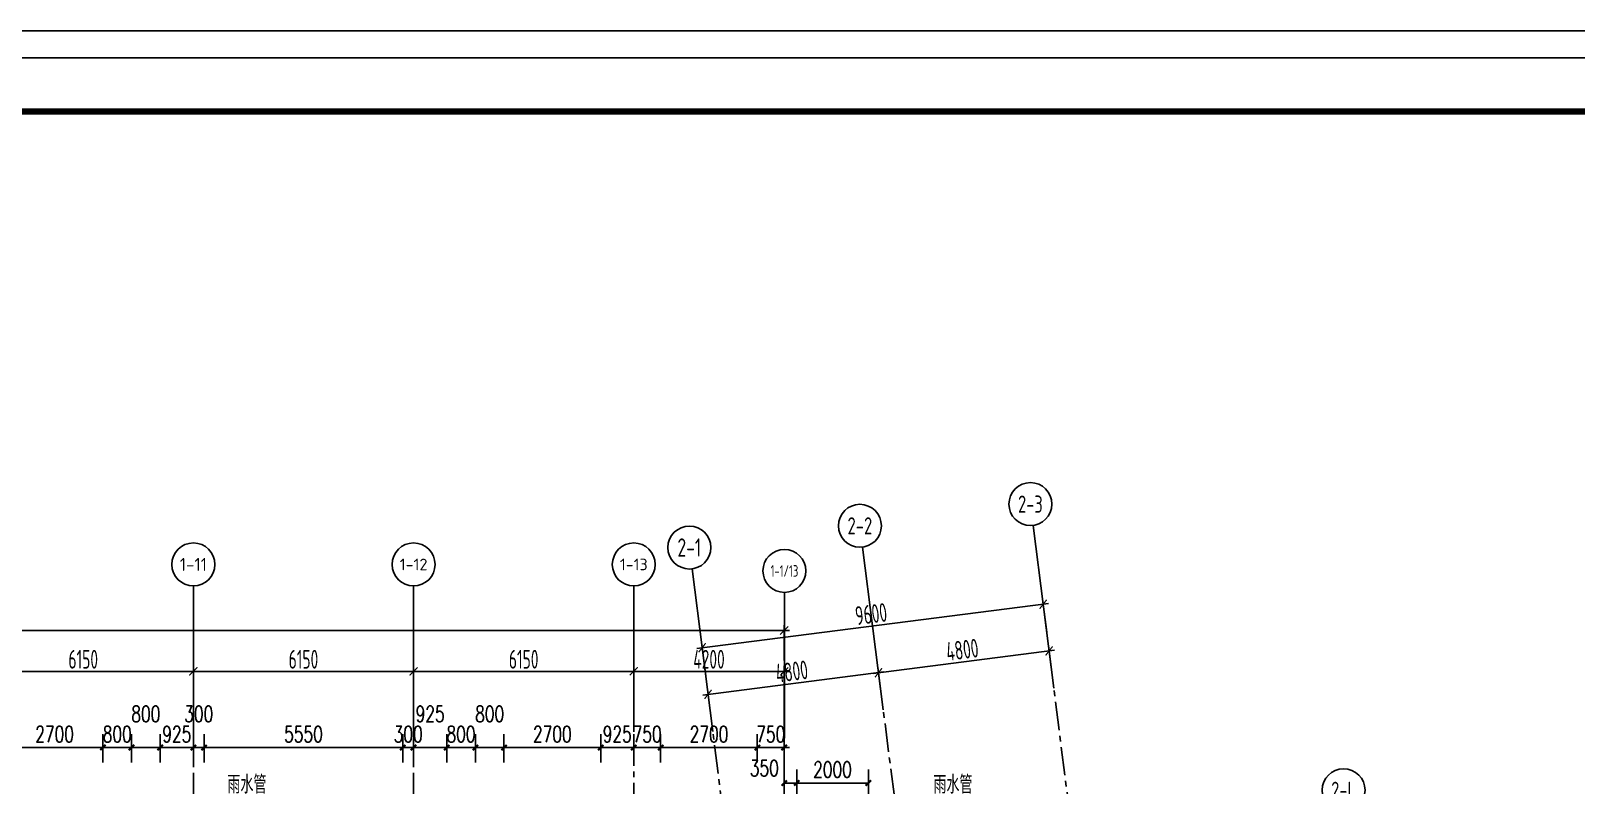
# Model space of a CAD drawing. Header units: millimetres. Extents: x -1048436 to -185795, y -983427 to 400387.
# Drawn here: x -715449 to -672298, y 21192 to 42240 of the extents above; entities that cross this region are included whole.
import ezdxf
from ezdxf.enums import TextEntityAlignment as Align

# ---------------------------------------------------------------- set-up
doc = ezdxf.new("R2010")
doc.units = ezdxf.units.MM
doc.header["$LTSCALE"] = 500
doc.linetypes.add('( Dashed )', pattern=[0.75, 0.5, -0.25])
doc.linetypes.add('一层轴网$0$CENTER', pattern=[50.8, 31.75, -6.35, 6.35, -6.35])
for name, color, linetype in [('AXIS_TEXT', 7, 'Continuous'), ('C-SHET-TTLB', 11, 'Continuous'), ('PUB_DIM', 3, 'Continuous'), ('PUB_TEXT', 7, 'Continuous'), ('一层轴网$0$建-文字', 4, 'Continuous'), ('一层轴网$0$建-符号', 150, 'Continuous'), ('一层轴网$0$建-轴线', 1, '一层轴网$0$CENTER')]:
    doc.layers.add(name, color=color, linetype=linetype)
doc.styles.add('_TCH_DIM', font='SIMPLEX', dxfattribs={"bigfont": 'GBCBIG'})
doc.styles.add('_TCH_DIM_T3', font='SIMPLEX', dxfattribs={"width": 0.705882, "bigfont": 'GBCBIG'})
doc.styles.add('COMPLEX', font='COMPLEX')
doc.styles.add('ECADI', font='hzs.shx', dxfattribs={"width": 0.7, "bigfont": 'hztxt.shx'})
doc.styles.add('一层轴网$0$XD2008', font='xd-hzs.shx', dxfattribs={"width": 0.7, "bigfont": 'xd-hztxt.shx'})
doc.styles.add('一层轴网$0$XD2008_T3', font='xd-hzs.shx', dxfattribs={"width": 0.7, "bigfont": 'xd-hztxt.shx'})
doc.dimstyles.new('_TCH_ARCH&&150', dxfattribs={"dimtxt": 446.25, "dimasz": 150, "dimexe": 375, "dimexo": 450, "dimgap": 150, "dimtad": 1, "dimdec": 0, "dimzin": 0, "dimdsep": 46, "dimtxsty": '_TCH_DIM_T3', "dimblk": 'ARCHTICK', "dimcen": 0.09, "dimclrt": 7, "dimazin": 2, "dimtfac": 1, "dimtdec": 0, "dimtix": 1, "dimtmove": 2, "dimatfit": 3, "dimldrblk": 'ARCHTICK', "dimfxl": 1, "dimtolj": 1, "dimtzin": 0, "dimarcsym": 0})
doc.dimstyles.new('一层轴网$0$XD100&&150', dxfattribs={"dimtxt": 525, "dimasz": 225, "dimexe": 150, "dimexo": 150, "dimgap": 75, "dimtad": 1, "dimdec": 0, "dimdsep": 46, "dimtxsty": '一层轴网$0$XD2008_T3', "dimblk": '一层轴网$0$_ARCHTICK', "dimcen": 2.5, "dimdle": 150, "dimclrt": 7, "dimaunit": 1, "dimadec": 0, "dimazin": 0, "dimtfac": 1, "dimtdec": 0, "dimtix": 1, "dimtmove": 0, "dimatfit": 3, "dimfxl": 1, "dimtolj": 1, "dimtzin": 0, "dimarcsym": 0})

# ---------------------------------------------------------------- blocks, each defined once
blk = doc.blocks.new('集团图框A0')
at = {"layer": 'C-SHET-TTLB'}
for points in [[(1015.73, -1212.37), (1015.73, -2063.37), (-183.27, -2063.37), (-183.27, -1212.37)], [(1010.73, -1217.37), (1010.73, -2058.37), (-178.27, -2058.37), (-178.27, -1217.37)]]:
    blk.add_lwpolyline(points, close=True, dxfattribs=at)
at = {"layer": 'C-SHET-TTLB', "const_width": 1.2}
blk.add_lwpolyline([(-159.87, -1227.37), (1000.73, -1227.37), (1000.73, -2048.37), (-159.87, -2048.37)], close=True, dxfattribs=at)
at = {"color": 2, "style": 'ECADI', "width": 0.7}
for tag, p in [('序号1', (929.61, -1745.73)), ('记要1', (957.8, -1745.75)), ('日期1', (993.15, -1745.56)), ('序号2', (929.61, -1751.61)), ('记要2', (957.8, -1751.63)), ('日期2', (993.15, -1751.44)), ('序号3', (929.61, -1757.47)), ('记要3', (957.8, -1757.49)), ('日期3', (993.15, -1757.31)), ('序号4', (929.61, -1763.36)), ('记要4', (957.8, -1763.38)), ('日期4', (993.15, -1763.19)), ('合作设计单位', (962.41, -1906.6)), ('审定人', (961.73, -1925.59)), ('审核人', (961.73, -1935.07)), ('设计总负责人', (961.73, -1944.83)), ('专业负责人', (961.73, -1955.56)), ('校对人', (961.73, -1965.81)), ('设计人', (961.73, -1975.68)), ('建设单位上', (964.26, -1983.78)), ('建设单位中', (964.26, -1987.74)), ('建设单位下', (964.26, -1991.58)), ('项目名称上', (964.24, -1996.15)), ('项目名称中', (964.24, -2000.23)), ('项目名称下', (964.24, -2004.18)), ('子项', (963.47, -2010.78)), ('图名上', (964.36, -2017.44)), ('图名中', (964.36, -2021.34)), ('图名下', (964.36, -2025.46)), ('工程编号', (946.99, -2031.42)), ('阶段', (983.81, -2031.45)), ('比例', (945.85, -2038.04)), ('专业', (983.61, -2037.82)), ('日期', (945.99, -2044.58)), ('图别、图号', (985.93, -2044.68))]:
    blk.add_attdef(tag, text='', height=3.5, dxfattribs=at).set_placement(p, align=Align.MIDDLE)
blk = doc.blocks.new('A0')
blk.add_blockref('集团图框A0', (-1070456.26, -656962.74))
blk = doc.blocks.new('A$C1A8E3B15')
at = {"layer": 'PUB_TEXT', "style": '_TCH_DIM'}
for p in [(43550, 773), (63266, 772)]:
    blk.add_text('雨水管', height=506.4, dxfattribs=at).set_placement(p)
blk = doc.blocks.new('_ArchTick')
at = {"color": 0, "linetype": 'ByBlock', "const_width": 0.4}
blk.add_lwpolyline([(-0.5, -0.5), (0.5, 0.5)], dxfattribs=at)
blk = doc.blocks.new('*D3013')
at = {"layer": 'Defpoints', "color": 0, "transparency": 16777216}
for p in [(-73659, 96769), (-75643, 96516), (-73540, 95833)]:
    blk.add_point(p, dxfattribs=at)
at = {"layer": 'PUB_DIM', "color": 0, "lineweight": -2, "transparency": 16777216}
for p, q in [((-73603, 96322), (-73493, 95461)), ((-75587, 96070), (-75477, 95209)), ((-75524, 95581), (-73540, 95833))]:
    blk.add_line(p, q, dxfattribs=at)
at = {"layer": 'PUB_DIM', "color": 0, "lineweight": -2, "transparency": 16777216, "xscale": 150, "yscale": 150, "zscale": 150}
for p, rotation in [((-73540, 95833), 7.247525978362402), ((-75524, 95581), 187.2475259783624)]:
    blk.add_blockref('_ArchTick', p, dxfattribs=dict(at, rotation=rotation))
at = {"layer": 'PUB_DIM', "color": 7, "transparency": 16777216, "insert": (-74579, 96077), "char_height": 446.2, "attachment_point": 5, "rotation": 7.2475, "style": '_TCH_DIM_T3'}
blk.add_mtext('\\A1;2000', dxfattribs=at)
blk = doc.blocks.new('*D3014')
at = {"layer": 'Defpoints', "color": 0, "transparency": 16777216}
for p in [(-77032, 96340), (-75643, 96516), (-75524, 95581)]:
    blk.add_point(p, dxfattribs=at)
at = {"layer": 'PUB_DIM', "color": 0, "lineweight": -2, "transparency": 16777216}
for p, q in [((-76975, 95893), (-76866, 95032)), ((-75587, 96070), (-75477, 95209)), ((-76913, 95404), (-75524, 95581))]:
    blk.add_line(p, q, dxfattribs=at)
at = {"layer": 'PUB_DIM', "color": 0, "lineweight": -2, "transparency": 16777216, "xscale": 150, "yscale": 150, "zscale": 150}
for p, rotation in [((-76913, 95404), 187.2475259783625), ((-75524, 95581), 7.247525978362555)]:
    blk.add_blockref('_ArchTick', p, dxfattribs=dict(at, rotation=rotation))
at = {"layer": 'PUB_DIM', "color": 7, "transparency": 16777216, "insert": (-76266, 95862), "char_height": 446.2, "attachment_point": 5, "rotation": 7.2475, "style": '_TCH_DIM_T3'}
blk.add_mtext('\\A1;1400', dxfattribs=at)
blk = doc.blocks.new('*D3015')
at = {"layer": 'Defpoints', "color": 0, "transparency": 16777216}
for p in [(-80243, 116268), (-82243, 115501), (-80243, 115501)]:
    blk.add_point(p, dxfattribs=at)
at = {"layer": 'PUB_DIM', "color": 0, "lineweight": -2, "transparency": 16777216}
for p, q in [((-82243, 115951), (-82243, 116643)), ((-80243, 115951), (-80243, 116643)), ((-82243, 116268), (-80243, 116268))]:
    blk.add_line(p, q, dxfattribs=at)
at = {"layer": 'PUB_DIM', "color": 0, "lineweight": -2, "transparency": 16777216, "xscale": 150, "yscale": 150, "zscale": 150, "rotation": 180}
blk.add_blockref('_ArchTick', (-82243, 116268), dxfattribs=at)
at = {"layer": 'PUB_DIM', "color": 0, "lineweight": -2, "transparency": 16777216, "xscale": 150, "yscale": 150, "zscale": 150}
blk.add_blockref('_ArchTick', (-80243, 116268), dxfattribs=at)
at = {"layer": 'PUB_DIM', "color": 7, "transparency": 16777216, "insert": (-81243, 116642), "char_height": 446.2, "attachment_point": 5, "style": '_TCH_DIM_T3'}
blk.add_mtext('\\A1;2000', dxfattribs=at)
blk = doc.blocks.new('*D3016')
at = {"layer": 'Defpoints', "color": 0, "transparency": 16777216}
for p in [(-82243, 116268), (-82593, 115501), (-82243, 115501)]:
    blk.add_point(p, dxfattribs=at)
at = {"layer": 'PUB_DIM', "color": 0, "lineweight": -2, "transparency": 16777216}
for p, q in [((-82593, 115951), (-82593, 116643)), ((-82243, 115951), (-82243, 116643)), ((-82593, 116268), (-82243, 116268))]:
    blk.add_line(p, q, dxfattribs=at)
at = {"layer": 'PUB_DIM', "color": 0, "lineweight": -2, "transparency": 16777216, "xscale": 150, "yscale": 150, "zscale": 150, "rotation": 180}
blk.add_blockref('_ArchTick', (-82593, 116268), dxfattribs=at)
at = {"layer": 'PUB_DIM', "color": 0, "lineweight": -2, "transparency": 16777216, "xscale": 150, "yscale": 150, "zscale": 150}
blk.add_blockref('_ArchTick', (-82243, 116268), dxfattribs=at)
at = {"layer": 'PUB_DIM', "color": 7, "transparency": 16777216, "insert": (-83148, 116681), "char_height": 446.2, "attachment_point": 5, "style": '_TCH_DIM_T3'}
blk.add_mtext('\\A1;350', dxfattribs=at)
blk = doc.blocks.new('_AXISO')
blk.add_circle((0, 0), 0.5)
at = {"layer": 'AXIS_TEXT', "style": 'COMPLEX', "width": 1.041667}
blk.add_attdef('A', text='', height=0.56, dxfattribs=at).set_placement((-0.25, -0.28), (0.25, -0.28), align=Align.FIT)
blk = doc.blocks.new('一层轴网$0$_ARCHTICK')
at = {"color": 0, "linetype": 'ByBlock', "const_width": 0.15}
blk.add_lwpolyline([(-0.5, -0.5), (0.5, 0.5)], dxfattribs=at)
blk = doc.blocks.new('*D3040')
at = {"layer": 'Defpoints', "color": 0, "transparency": 16777216}
for p in [(42450, 83960), (36300, 82276), (42450, 82276)]:
    blk.add_point(p, dxfattribs=at)
at = {"layer": '一层轴网$0$建-符号', "color": 0, "lineweight": -2, "transparency": 16777216}
for p, q in [((36150, 83960), (42600, 83960)), ((36300, 82426), (36300, 84110)), ((42450, 82426), (42450, 84110))]:
    blk.add_line(p, q, dxfattribs=at)
at = {"layer": '一层轴网$0$建-符号', "color": 0, "lineweight": -2, "transparency": 16777216, "xscale": 225, "yscale": 225, "zscale": 225, "rotation": 180}
blk.add_blockref('一层轴网$0$_ARCHTICK', (36300, 83960), dxfattribs=at)
at = {"layer": '一层轴网$0$建-符号', "color": 0, "lineweight": -2, "transparency": 16777216, "xscale": 225, "yscale": 225, "zscale": 225}
blk.add_blockref('一层轴网$0$_ARCHTICK', (42450, 83960), dxfattribs=at)
at = {"layer": '一层轴网$0$建-符号', "color": 7, "transparency": 16777216, "insert": (39375, 84297), "char_height": 525, "attachment_point": 5, "style": '一层轴网$0$XD2008_T3'}
blk.add_mtext('\\A1;6150', dxfattribs=at)
blk = doc.blocks.new('*D3041')
at = {"layer": 'Defpoints', "color": 0, "transparency": 16777216}
for p in [(48600, 83960), (42450, 82276), (48600, 82276)]:
    blk.add_point(p, dxfattribs=at)
at = {"layer": '一层轴网$0$建-符号', "color": 0, "lineweight": -2, "transparency": 16777216}
for p, q in [((42300, 83960), (48750, 83960)), ((42450, 82426), (42450, 84110)), ((48600, 82426), (48600, 84110))]:
    blk.add_line(p, q, dxfattribs=at)
at = {"layer": '一层轴网$0$建-符号', "color": 0, "lineweight": -2, "transparency": 16777216, "xscale": 225, "yscale": 225, "zscale": 225, "rotation": 180}
blk.add_blockref('一层轴网$0$_ARCHTICK', (42450, 83960), dxfattribs=at)
at = {"layer": '一层轴网$0$建-符号', "color": 0, "lineweight": -2, "transparency": 16777216, "xscale": 225, "yscale": 225, "zscale": 225}
blk.add_blockref('一层轴网$0$_ARCHTICK', (48600, 83960), dxfattribs=at)
at = {"layer": '一层轴网$0$建-符号', "color": 7, "transparency": 16777216, "insert": (45525, 84297), "char_height": 525, "attachment_point": 5, "style": '一层轴网$0$XD2008_T3'}
blk.add_mtext('\\A1;6150', dxfattribs=at)
blk = doc.blocks.new('*D3042')
at = {"layer": 'Defpoints', "color": 0, "transparency": 16777216}
for p in [(54750, 83960), (48600, 82276), (54750, 82276)]:
    blk.add_point(p, dxfattribs=at)
at = {"layer": '一层轴网$0$建-符号', "color": 0, "lineweight": -2, "transparency": 16777216}
for p, q in [((48450, 83960), (54900, 83960)), ((48600, 82426), (48600, 84110)), ((54750, 82426), (54750, 84110))]:
    blk.add_line(p, q, dxfattribs=at)
at = {"layer": '一层轴网$0$建-符号', "color": 0, "lineweight": -2, "transparency": 16777216, "xscale": 225, "yscale": 225, "zscale": 225, "rotation": 180}
blk.add_blockref('一层轴网$0$_ARCHTICK', (48600, 83960), dxfattribs=at)
at = {"layer": '一层轴网$0$建-符号', "color": 0, "lineweight": -2, "transparency": 16777216, "xscale": 225, "yscale": 225, "zscale": 225}
blk.add_blockref('一层轴网$0$_ARCHTICK', (54750, 83960), dxfattribs=at)
at = {"layer": '一层轴网$0$建-符号', "color": 7, "transparency": 16777216, "insert": (51675, 84297), "char_height": 525, "attachment_point": 5, "style": '一层轴网$0$XD2008_T3'}
blk.add_mtext('\\A1;6150', dxfattribs=at)
blk = doc.blocks.new('*D3043')
at = {"layer": 'Defpoints', "color": 0, "transparency": 16777216}
for p in [(58950, 83960), (54750, 82276), (58950, 82276)]:
    blk.add_point(p, dxfattribs=at)
at = {"layer": '一层轴网$0$建-符号', "color": 0, "lineweight": -2, "transparency": 16777216}
for p, q in [((54600, 83960), (59100, 83960)), ((54750, 82426), (54750, 84110)), ((58950, 82426), (58950, 84110))]:
    blk.add_line(p, q, dxfattribs=at)
at = {"layer": '一层轴网$0$建-符号', "color": 0, "lineweight": -2, "transparency": 16777216, "xscale": 225, "yscale": 225, "zscale": 225, "rotation": 180}
blk.add_blockref('一层轴网$0$_ARCHTICK', (54750, 83960), dxfattribs=at)
at = {"layer": '一层轴网$0$建-符号', "color": 0, "lineweight": -2, "transparency": 16777216, "xscale": 225, "yscale": 225, "zscale": 225}
blk.add_blockref('一层轴网$0$_ARCHTICK', (58950, 83960), dxfattribs=at)
at = {"layer": '一层轴网$0$建-符号', "color": 7, "transparency": 16777216, "insert": (56850, 84297), "char_height": 525, "attachment_point": 5, "style": '一层轴网$0$XD2008_T3'}
blk.add_mtext('\\A1;4200', dxfattribs=at)
blk = doc.blocks.new('*D3044')
at = {"layer": 'Defpoints', "color": 0, "transparency": 16777216}
for p in [(58950, 85100), (13950, 84110), (58950, 84110)]:
    blk.add_point(p, dxfattribs=at)
at = {"layer": '一层轴网$0$建-符号', "color": 0, "lineweight": -2, "transparency": 16777216}
for p, q in [((13800, 85100), (59100, 85100)), ((13950, 84260), (13950, 85250)), ((58950, 84260), (58950, 85250))]:
    blk.add_line(p, q, dxfattribs=at)
at = {"layer": '一层轴网$0$建-符号', "color": 0, "lineweight": -2, "transparency": 16777216, "xscale": 225, "yscale": 225, "zscale": 225, "rotation": 180}
blk.add_blockref('一层轴网$0$_ARCHTICK', (13950, 85100), dxfattribs=at)
at = {"layer": '一层轴网$0$建-符号', "color": 0, "lineweight": -2, "transparency": 16777216, "xscale": 225, "yscale": 225, "zscale": 225}
blk.add_blockref('一层轴网$0$_ARCHTICK', (58950, 85100), dxfattribs=at)
at = {"layer": '一层轴网$0$建-符号', "color": 7, "transparency": 16777216, "insert": (36450, 85437.5), "char_height": 525, "attachment_point": 5, "style": '一层轴网$0$XD2008_T3'}
blk.add_mtext('\\A1;45000', dxfattribs=at)
blk = doc.blocks.new('*D3050')
at = {"layer": 'Defpoints', "color": 0, "transparency": 16777216}
for p in [(61585, 83923), (61717, 82882), (56956, 82276)]:
    blk.add_point(p, dxfattribs=at)
at = {"layer": '一层轴网$0$建-符号', "color": 0, "lineweight": -2, "transparency": 16777216}
for p, q in [((56674, 83299), (61734, 83942)), ((61698, 83031), (61566, 84072)), ((56937, 82425), (56804, 83467))]:
    blk.add_line(p, q, dxfattribs=at)
at = {"layer": '一层轴网$0$建-符号', "color": 0, "lineweight": -2, "transparency": 16777216, "xscale": 225, "yscale": 225, "zscale": 225}
for p, rotation in [((61585, 83923), 7.247526239159579), ((56823, 83318), 187.2475262391596)]:
    blk.add_blockref('一层轴网$0$_ARCHTICK', p, dxfattribs=dict(at, rotation=rotation))
at = {"layer": '一层轴网$0$建-符号', "color": 7, "transparency": 16777216, "insert": (59161, 83955), "char_height": 525, "attachment_point": 5, "rotation": 7.2475, "style": '一层轴网$0$XD2008_T3'}
blk.add_mtext('\\A1;4800', dxfattribs=at)
blk = doc.blocks.new('*D3051')
at = {"layer": 'Defpoints', "color": 0, "transparency": 16777216}
for p in [(66347, 84529), (66479, 83488), (61717, 82882)]:
    blk.add_point(p, dxfattribs=at)
at = {"layer": '一层轴网$0$建-符号', "color": 0, "lineweight": -2, "transparency": 16777216}
for p, q in [((66460, 83636), (66328, 84678)), ((61436, 83904), (66495, 84548)), ((61698, 83031), (61566, 84072))]:
    blk.add_line(p, q, dxfattribs=at)
at = {"layer": '一层轴网$0$建-符号', "color": 0, "lineweight": -2, "transparency": 16777216, "xscale": 225, "yscale": 225, "zscale": 225}
for p, rotation in [((66347, 84529), 7.247526239159527), ((61585, 83923), 187.2475262391595)]:
    blk.add_blockref('一层轴网$0$_ARCHTICK', p, dxfattribs=dict(at, rotation=rotation))
at = {"layer": '一层轴网$0$建-符号', "color": 7, "transparency": 16777216, "insert": (63923, 84561), "char_height": 525, "attachment_point": 5, "rotation": 7.2475, "style": '一层轴网$0$XD2008_T3'}
blk.add_mtext('\\A1;4800', dxfattribs=at)
blk = doc.blocks.new('*D3052')
at = {"layer": 'Defpoints', "color": 0, "transparency": 16777216}
for p in [(66181, 85831), (66299, 84901), (56776, 83690)]:
    blk.add_point(p, dxfattribs=at)
at = {"layer": '一层轴网$0$建-符号', "color": 0, "lineweight": -2, "transparency": 16777216}
for p, q in [((66280, 85050), (66162, 85979)), ((56509, 84601), (66330, 85850)), ((56757, 83839), (56639, 84768))]:
    blk.add_line(p, q, dxfattribs=at)
at = {"layer": '一层轴网$0$建-符号', "color": 0, "lineweight": -2, "transparency": 16777216, "xscale": 225, "yscale": 225, "zscale": 225}
for p, rotation in [((66181, 85831), 7.24752623915954), ((56658, 84619), 187.2475262391595)]:
    blk.add_blockref('一层轴网$0$_ARCHTICK', p, dxfattribs=dict(at, rotation=rotation))
at = {"layer": '一层轴网$0$建-符号', "color": 7, "transparency": 16777216, "insert": (61377, 85560), "char_height": 525, "attachment_point": 5, "rotation": 7.2475, "style": '一层轴网$0$XD2008_T3'}
blk.add_mtext('\\A1;9600', dxfattribs=at)
blk = doc.blocks.new('*D1231')
at = {"layer": 'Defpoints', "color": 0, "transparency": 16777216}
for p in [(-713438, 22239), (-716138, 21369), (-713438, 21369)]:
    blk.add_point(p, dxfattribs=at)
at = {"layer": 'PUB_DIM', "color": 0, "lineweight": -2, "transparency": 16777216}
for p, q in [((-716138, 21819), (-716138, 22614)), ((-713438, 21819), (-713438, 22614)), ((-716138, 22239), (-713438, 22239))]:
    blk.add_line(p, q, dxfattribs=at)
at = {"layer": 'PUB_DIM', "color": 0, "lineweight": -2, "transparency": 16777216, "xscale": 150, "yscale": 150, "zscale": 150, "rotation": 180}
blk.add_blockref('_ArchTick', (-716138, 22239), dxfattribs=at)
at = {"layer": 'PUB_DIM', "color": 0, "lineweight": -2, "transparency": 16777216, "xscale": 150, "yscale": 150, "zscale": 150}
blk.add_blockref('_ArchTick', (-713438, 22239), dxfattribs=at)
at = {"layer": 'PUB_DIM', "color": 7, "transparency": 16777216, "insert": (-714788, 22613), "char_height": 446.2, "attachment_point": 5, "style": '_TCH_DIM_T3'}
blk.add_mtext('\\A1;2700', dxfattribs=at)
blk = doc.blocks.new('*D1232')
at = {"layer": 'Defpoints', "color": 0, "transparency": 16777216}
for p in [(-712638, 22239), (-713438, 21369), (-712638, 21369)]:
    blk.add_point(p, dxfattribs=at)
at = {"layer": 'PUB_DIM', "color": 0, "lineweight": -2, "transparency": 16777216}
for p, q in [((-713438, 21819), (-713438, 22614)), ((-712638, 21819), (-712638, 22614)), ((-713438, 22239), (-713588, 22239)), ((-713438, 22239), (-712638, 22239)), ((-712638, 22239), (-712488, 22239))]:
    blk.add_line(p, q, dxfattribs=at)
at = {"layer": 'PUB_DIM', "color": 0, "lineweight": -2, "transparency": 16777216, "xscale": 150, "yscale": 150, "zscale": 150}
blk.add_blockref('_ArchTick', (-713438, 22239), dxfattribs=at)
at = {"layer": 'PUB_DIM', "color": 0, "lineweight": -2, "transparency": 16777216, "xscale": 150, "yscale": 150, "zscale": 150, "rotation": 180}
blk.add_blockref('_ArchTick', (-712638, 22239), dxfattribs=at)
at = {"layer": 'PUB_DIM', "color": 7, "transparency": 16777216, "insert": (-713038, 22613), "char_height": 446.2, "attachment_point": 5, "style": '_TCH_DIM_T3'}
blk.add_mtext('\\A1;800', dxfattribs=at)
blk = doc.blocks.new('*D1233')
at = {"layer": 'Defpoints', "color": 0, "transparency": 16777216}
for p in [(-711838, 22239), (-712638, 21369), (-711838, 21369)]:
    blk.add_point(p, dxfattribs=at)
at = {"layer": 'PUB_DIM', "color": 0, "lineweight": -2, "transparency": 16777216}
for p, q in [((-712638, 21819), (-712638, 22614)), ((-711838, 21819), (-711838, 22614)), ((-712638, 22239), (-711838, 22239))]:
    blk.add_line(p, q, dxfattribs=at)
at = {"layer": 'PUB_DIM', "color": 0, "lineweight": -2, "transparency": 16777216, "xscale": 150, "yscale": 150, "zscale": 150, "rotation": 180}
blk.add_blockref('_ArchTick', (-712638, 22239), dxfattribs=at)
at = {"layer": 'PUB_DIM', "color": 0, "lineweight": -2, "transparency": 16777216, "xscale": 150, "yscale": 150, "zscale": 150}
blk.add_blockref('_ArchTick', (-711838, 22239), dxfattribs=at)
at = {"layer": 'PUB_DIM', "color": 7, "transparency": 16777216, "insert": (-712238, 23177), "char_height": 446.2, "attachment_point": 5, "style": '_TCH_DIM_T3'}
blk.add_mtext('\\A1;800', dxfattribs=at)
blk = doc.blocks.new('*D1234')
at = {"layer": 'Defpoints', "color": 0, "transparency": 16777216}
for p in [(-710913, 22239), (-711838, 21369), (-710913, 21369)]:
    blk.add_point(p, dxfattribs=at)
at = {"layer": 'PUB_DIM', "color": 0, "lineweight": -2, "transparency": 16777216}
for p, q in [((-711838, 21819), (-711838, 22614)), ((-710913, 21819), (-710913, 22614)), ((-711838, 22239), (-711988, 22239)), ((-711838, 22239), (-710913, 22239)), ((-710913, 22239), (-710763, 22239))]:
    blk.add_line(p, q, dxfattribs=at)
at = {"layer": 'PUB_DIM', "color": 0, "lineweight": -2, "transparency": 16777216, "xscale": 150, "yscale": 150, "zscale": 150}
blk.add_blockref('_ArchTick', (-711838, 22239), dxfattribs=at)
at = {"layer": 'PUB_DIM', "color": 0, "lineweight": -2, "transparency": 16777216, "xscale": 150, "yscale": 150, "zscale": 150, "rotation": 180}
blk.add_blockref('_ArchTick', (-710913, 22239), dxfattribs=at)
at = {"layer": 'PUB_DIM', "color": 7, "transparency": 16777216, "insert": (-711375, 22613), "char_height": 446.2, "attachment_point": 5, "style": '_TCH_DIM_T3'}
blk.add_mtext('\\A1;925', dxfattribs=at)
blk = doc.blocks.new('*D1235')
at = {"layer": 'Defpoints', "color": 0, "transparency": 16777216}
for p in [(-710613, 22239), (-710913, 21369), (-710613, 21369)]:
    blk.add_point(p, dxfattribs=at)
at = {"layer": 'PUB_DIM', "color": 0, "lineweight": -2, "transparency": 16777216}
for p, q in [((-710913, 21819), (-710913, 22614)), ((-710613, 21819), (-710613, 22614)), ((-710913, 22239), (-711063, 22239)), ((-710913, 22239), (-710613, 22239)), ((-710613, 22239), (-710463, 22239))]:
    blk.add_line(p, q, dxfattribs=at)
at = {"layer": 'PUB_DIM', "color": 0, "lineweight": -2, "transparency": 16777216, "xscale": 150, "yscale": 150, "zscale": 150}
blk.add_blockref('_ArchTick', (-710913, 22239), dxfattribs=at)
at = {"layer": 'PUB_DIM', "color": 0, "lineweight": -2, "transparency": 16777216, "xscale": 150, "yscale": 150, "zscale": 150, "rotation": 180}
blk.add_blockref('_ArchTick', (-710613, 22239), dxfattribs=at)
at = {"layer": 'PUB_DIM', "color": 7, "transparency": 16777216, "insert": (-710762, 23177), "char_height": 446.2, "attachment_point": 5, "style": '_TCH_DIM_T3'}
blk.add_mtext('\\A1;300', dxfattribs=at)
blk = doc.blocks.new('*D1236')
at = {"layer": 'Defpoints', "color": 0, "transparency": 16777216}
for p in [(-705063, 22239), (-710613, 21369), (-705063, 21369)]:
    blk.add_point(p, dxfattribs=at)
at = {"layer": 'PUB_DIM', "color": 0, "lineweight": -2, "transparency": 16777216}
for p, q in [((-710613, 21819), (-710613, 22614)), ((-705063, 21819), (-705063, 22614)), ((-710613, 22239), (-705063, 22239))]:
    blk.add_line(p, q, dxfattribs=at)
at = {"layer": 'PUB_DIM', "color": 0, "lineweight": -2, "transparency": 16777216, "xscale": 150, "yscale": 150, "zscale": 150, "rotation": 180}
blk.add_blockref('_ArchTick', (-710613, 22239), dxfattribs=at)
at = {"layer": 'PUB_DIM', "color": 0, "lineweight": -2, "transparency": 16777216, "xscale": 150, "yscale": 150, "zscale": 150}
blk.add_blockref('_ArchTick', (-705063, 22239), dxfattribs=at)
at = {"layer": 'PUB_DIM', "color": 7, "transparency": 16777216, "insert": (-707838, 22613), "char_height": 446.2, "attachment_point": 5, "style": '_TCH_DIM_T3'}
blk.add_mtext('\\A1;5550', dxfattribs=at)
blk = doc.blocks.new('*D1237')
at = {"layer": 'Defpoints', "color": 0, "transparency": 16777216}
for p in [(-704763, 22239), (-705063, 21369), (-704763, 21369)]:
    blk.add_point(p, dxfattribs=at)
at = {"layer": 'PUB_DIM', "color": 0, "lineweight": -2, "transparency": 16777216}
for p, q in [((-705063, 21819), (-705063, 22614)), ((-704763, 21819), (-704763, 22614)), ((-705063, 22239), (-705213, 22239)), ((-705063, 22239), (-704763, 22239)), ((-704763, 22239), (-704613, 22239))]:
    blk.add_line(p, q, dxfattribs=at)
at = {"layer": 'PUB_DIM', "color": 0, "lineweight": -2, "transparency": 16777216, "xscale": 150, "yscale": 150, "zscale": 150}
blk.add_blockref('_ArchTick', (-705063, 22239), dxfattribs=at)
at = {"layer": 'PUB_DIM', "color": 0, "lineweight": -2, "transparency": 16777216, "xscale": 150, "yscale": 150, "zscale": 150, "rotation": 180}
blk.add_blockref('_ArchTick', (-704763, 22239), dxfattribs=at)
at = {"layer": 'PUB_DIM', "color": 7, "transparency": 16777216, "insert": (-704913, 22613), "char_height": 446.2, "attachment_point": 5, "style": '_TCH_DIM_T3'}
blk.add_mtext('\\A1;300', dxfattribs=at)
blk = doc.blocks.new('*D1238')
at = {"layer": 'Defpoints', "color": 0, "transparency": 16777216}
for p in [(-703838, 22239), (-704763, 21369), (-703838, 21369)]:
    blk.add_point(p, dxfattribs=at)
at = {"layer": 'PUB_DIM', "color": 0, "lineweight": -2, "transparency": 16777216}
for p, q in [((-704763, 21819), (-704763, 22614)), ((-703838, 21819), (-703838, 22614)), ((-704763, 22239), (-703838, 22239))]:
    blk.add_line(p, q, dxfattribs=at)
at = {"layer": 'PUB_DIM', "color": 0, "lineweight": -2, "transparency": 16777216, "xscale": 150, "yscale": 150, "zscale": 150, "rotation": 180}
blk.add_blockref('_ArchTick', (-704763, 22239), dxfattribs=at)
at = {"layer": 'PUB_DIM', "color": 0, "lineweight": -2, "transparency": 16777216, "xscale": 150, "yscale": 150, "zscale": 150}
blk.add_blockref('_ArchTick', (-703838, 22239), dxfattribs=at)
at = {"layer": 'PUB_DIM', "color": 7, "transparency": 16777216, "insert": (-704300, 23177), "char_height": 446.2, "attachment_point": 5, "style": '_TCH_DIM_T3'}
blk.add_mtext('\\A1;925', dxfattribs=at)
blk = doc.blocks.new('*D1239')
at = {"layer": 'Defpoints', "color": 0, "transparency": 16777216}
for p in [(-703038, 22239), (-703838, 21369), (-703038, 21369)]:
    blk.add_point(p, dxfattribs=at)
at = {"layer": 'PUB_DIM', "color": 0, "lineweight": -2, "transparency": 16777216}
for p, q in [((-703838, 21819), (-703838, 22614)), ((-703038, 21819), (-703038, 22614)), ((-703838, 22239), (-703988, 22239)), ((-703838, 22239), (-703038, 22239)), ((-703038, 22239), (-702888, 22239))]:
    blk.add_line(p, q, dxfattribs=at)
at = {"layer": 'PUB_DIM', "color": 0, "lineweight": -2, "transparency": 16777216, "xscale": 150, "yscale": 150, "zscale": 150}
blk.add_blockref('_ArchTick', (-703838, 22239), dxfattribs=at)
at = {"layer": 'PUB_DIM', "color": 0, "lineweight": -2, "transparency": 16777216, "xscale": 150, "yscale": 150, "zscale": 150, "rotation": 180}
blk.add_blockref('_ArchTick', (-703038, 22239), dxfattribs=at)
at = {"layer": 'PUB_DIM', "color": 7, "transparency": 16777216, "insert": (-703438, 22613), "char_height": 446.2, "attachment_point": 5, "style": '_TCH_DIM_T3'}
blk.add_mtext('\\A1;800', dxfattribs=at)
blk = doc.blocks.new('*D1240')
at = {"layer": 'Defpoints', "color": 0, "transparency": 16777216}
for p in [(-702238, 22239), (-703038, 21369), (-702238, 21369)]:
    blk.add_point(p, dxfattribs=at)
at = {"layer": 'PUB_DIM', "color": 0, "lineweight": -2, "transparency": 16777216}
for p, q in [((-703038, 21819), (-703038, 22614)), ((-702238, 21819), (-702238, 22614)), ((-703038, 22239), (-702238, 22239))]:
    blk.add_line(p, q, dxfattribs=at)
at = {"layer": 'PUB_DIM', "color": 0, "lineweight": -2, "transparency": 16777216, "xscale": 150, "yscale": 150, "zscale": 150, "rotation": 180}
blk.add_blockref('_ArchTick', (-703038, 22239), dxfattribs=at)
at = {"layer": 'PUB_DIM', "color": 0, "lineweight": -2, "transparency": 16777216, "xscale": 150, "yscale": 150, "zscale": 150}
blk.add_blockref('_ArchTick', (-702238, 22239), dxfattribs=at)
at = {"layer": 'PUB_DIM', "color": 7, "transparency": 16777216, "insert": (-702638, 23177), "char_height": 446.2, "attachment_point": 5, "style": '_TCH_DIM_T3'}
blk.add_mtext('\\A1;800', dxfattribs=at)
blk = doc.blocks.new('*D1241')
at = {"layer": 'Defpoints', "color": 0, "transparency": 16777216}
for p in [(-699538, 22239), (-702238, 21369), (-699538, 21369)]:
    blk.add_point(p, dxfattribs=at)
at = {"layer": 'PUB_DIM', "color": 0, "lineweight": -2, "transparency": 16777216}
for p, q in [((-702238, 21819), (-702238, 22614)), ((-699538, 21819), (-699538, 22614)), ((-702238, 22239), (-699538, 22239))]:
    blk.add_line(p, q, dxfattribs=at)
at = {"layer": 'PUB_DIM', "color": 0, "lineweight": -2, "transparency": 16777216, "xscale": 150, "yscale": 150, "zscale": 150, "rotation": 180}
blk.add_blockref('_ArchTick', (-702238, 22239), dxfattribs=at)
at = {"layer": 'PUB_DIM', "color": 0, "lineweight": -2, "transparency": 16777216, "xscale": 150, "yscale": 150, "zscale": 150}
blk.add_blockref('_ArchTick', (-699538, 22239), dxfattribs=at)
at = {"layer": 'PUB_DIM', "color": 7, "transparency": 16777216, "insert": (-700888, 22613), "char_height": 446.2, "attachment_point": 5, "style": '_TCH_DIM_T3'}
blk.add_mtext('\\A1;2700', dxfattribs=at)
blk = doc.blocks.new('*D1242')
at = {"layer": 'Defpoints', "color": 0, "transparency": 16777216}
for p in [(-698613, 22239), (-699538, 21369), (-698613, 21369)]:
    blk.add_point(p, dxfattribs=at)
at = {"layer": 'PUB_DIM', "color": 0, "lineweight": -2, "transparency": 16777216}
for p, q in [((-699538, 21819), (-699538, 22614)), ((-698613, 21819), (-698613, 22614)), ((-699538, 22239), (-699688, 22239)), ((-699538, 22239), (-698613, 22239)), ((-698613, 22239), (-698463, 22239))]:
    blk.add_line(p, q, dxfattribs=at)
at = {"layer": 'PUB_DIM', "color": 0, "lineweight": -2, "transparency": 16777216, "xscale": 150, "yscale": 150, "zscale": 150}
blk.add_blockref('_ArchTick', (-699538, 22239), dxfattribs=at)
at = {"layer": 'PUB_DIM', "color": 0, "lineweight": -2, "transparency": 16777216, "xscale": 150, "yscale": 150, "zscale": 150, "rotation": 180}
blk.add_blockref('_ArchTick', (-698613, 22239), dxfattribs=at)
at = {"layer": 'PUB_DIM', "color": 7, "transparency": 16777216, "insert": (-699075, 22613), "char_height": 446.2, "attachment_point": 5, "style": '_TCH_DIM_T3'}
blk.add_mtext('\\A1;925', dxfattribs=at)
blk = doc.blocks.new('*D1243')
at = {"layer": 'Defpoints', "color": 0, "transparency": 16777216}
for p in [(-697863, 22239), (-698613, 21369), (-697863, 21369)]:
    blk.add_point(p, dxfattribs=at)
at = {"layer": 'PUB_DIM', "color": 0, "lineweight": -2, "transparency": 16777216}
for p, q in [((-698613, 21819), (-698613, 22614)), ((-697863, 21819), (-697863, 22614)), ((-698613, 22239), (-698763, 22239)), ((-698613, 22239), (-697863, 22239)), ((-697863, 22239), (-697713, 22239))]:
    blk.add_line(p, q, dxfattribs=at)
at = {"layer": 'PUB_DIM', "color": 0, "lineweight": -2, "transparency": 16777216, "xscale": 150, "yscale": 150, "zscale": 150}
blk.add_blockref('_ArchTick', (-698613, 22239), dxfattribs=at)
at = {"layer": 'PUB_DIM', "color": 0, "lineweight": -2, "transparency": 16777216, "xscale": 150, "yscale": 150, "zscale": 150, "rotation": 180}
blk.add_blockref('_ArchTick', (-697863, 22239), dxfattribs=at)
at = {"layer": 'PUB_DIM', "color": 7, "transparency": 16777216, "insert": (-698238, 22613), "char_height": 446.2, "attachment_point": 5, "style": '_TCH_DIM_T3'}
blk.add_mtext('\\A1;750', dxfattribs=at)
blk = doc.blocks.new('*D1244')
at = {"layer": 'Defpoints', "color": 0, "transparency": 16777216}
for p in [(-695163, 22239), (-697863, 21369), (-695163, 21369)]:
    blk.add_point(p, dxfattribs=at)
at = {"layer": 'PUB_DIM', "color": 0, "lineweight": -2, "transparency": 16777216}
for p, q in [((-697863, 21819), (-697863, 22614)), ((-695163, 21819), (-695163, 22614)), ((-697863, 22239), (-695163, 22239))]:
    blk.add_line(p, q, dxfattribs=at)
at = {"layer": 'PUB_DIM', "color": 0, "lineweight": -2, "transparency": 16777216, "xscale": 150, "yscale": 150, "zscale": 150, "rotation": 180}
blk.add_blockref('_ArchTick', (-697863, 22239), dxfattribs=at)
at = {"layer": 'PUB_DIM', "color": 0, "lineweight": -2, "transparency": 16777216, "xscale": 150, "yscale": 150, "zscale": 150}
blk.add_blockref('_ArchTick', (-695163, 22239), dxfattribs=at)
at = {"layer": 'PUB_DIM', "color": 7, "transparency": 16777216, "insert": (-696513, 22613), "char_height": 446.2, "attachment_point": 5, "style": '_TCH_DIM_T3'}
blk.add_mtext('\\A1;2700', dxfattribs=at)
blk = doc.blocks.new('*D1245')
at = {"layer": 'Defpoints', "color": 0, "transparency": 16777216}
for p in [(-694413, 22239), (-695163, 21369), (-694413, 21369)]:
    blk.add_point(p, dxfattribs=at)
at = {"layer": 'PUB_DIM', "color": 0, "lineweight": -2, "transparency": 16777216}
for p, q in [((-695163, 21819), (-695163, 22614)), ((-694413, 21819), (-694413, 22614)), ((-695163, 22239), (-695313, 22239)), ((-695163, 22239), (-694413, 22239)), ((-694413, 22239), (-694263, 22239))]:
    blk.add_line(p, q, dxfattribs=at)
at = {"layer": 'PUB_DIM', "color": 0, "lineweight": -2, "transparency": 16777216, "xscale": 150, "yscale": 150, "zscale": 150}
blk.add_blockref('_ArchTick', (-695163, 22239), dxfattribs=at)
at = {"layer": 'PUB_DIM', "color": 0, "lineweight": -2, "transparency": 16777216, "xscale": 150, "yscale": 150, "zscale": 150, "rotation": 180}
blk.add_blockref('_ArchTick', (-694413, 22239), dxfattribs=at)
at = {"layer": 'PUB_DIM', "color": 7, "transparency": 16777216, "insert": (-694788, 22613), "char_height": 446.2, "attachment_point": 5, "style": '_TCH_DIM_T3'}
blk.add_mtext('\\A1;750', dxfattribs=at)
blk = doc.blocks.new('A$C6BF62B60')
at = {"linetype": '( Dashed )'}
for points in [[(-82243.1, 115501), (-80243.1, 115501), (-80243.1, 115201), (-82243.1, 115201), (-82243.1, 115501), (-80243.1, 115201), (-80243.1, 115501), (-82243.1, 115201)], [(-73659.4, 96768.6), (-75643.4, 96516.3), (-75681.3, 96813.9), (-73697.3, 97066.2), (-73659.4, 96768.6), (-75681.3, 96813.9), (-75643.4, 96516.3), (-73697.3, 97066.2)]]:
    blk.add_lwpolyline(points, dxfattribs=at)
at = {"layer": 'PUB_DIM'}
dim = blk.add_linear_dim(base=(-82243.1, 116268.4), p1=(-82593.1, 115501), p2=(-82243.1, 115501), angle=0, dimstyle='_TCH_ARCH&&150', dxfattribs=at)
dim.commit()
dim.dimension.update_dxf_attribs({"geometry": '*D3016', "text_midpoint": (-83148.1, 116680.9), "dimtype": 161})
for p1, p2, distance, picture, middle in [((-82243.1, 115501), (-80243.1, 115501), 767.5, '*D3015', (-81243.1, 116641.6)), ((-75643.4, 96516.3), (-73659.4, 96768.6), -943.2, '*D3013', (-74579.5, 96076.9)), ((-77032.2, 96339.7), (-75643.4, 96516.3), -943.2, '*D3014', (-76265.9, 95862.5))]:
    dim = blk.add_aligned_dim(p1=p1, p2=p2, distance=distance, dimstyle='_TCH_ARCH&&150', dxfattribs=at)
    dim.commit()
    dim.dimension.update_dxf_attribs({"geometry": picture, "text_midpoint": middle})
blk = doc.blocks.new('A$C2C8523F8')
at = {"layer": '一层轴网$0$建-符号'}
for p, q in [((66478.9, 83487.5), (65901, 88031.8)), ((61717.3, 82882), (61139.4, 87426.2)), ((56955.6, 82276.4), (56377.7, 86820.7)), ((42450, 82276.4), (42450, 86342.8)), ((48600, 82276.4), (48600, 86342.8)), ((54750, 82276.4), (54750, 86342.8)), ((58956.8, 82096.8), (58956.8, 86163.2))]:
    blk.add_line(p, q, dxfattribs=at)
at = {"layer": '一层轴网$0$建-轴线', "ltscale": 0.05}
for p, q in [((74638.3, 19327.2), (66478.9, 83487.5)), ((69876.7, 18721.7), (61717.3, 82882)), ((65115, 18116.1), (56955.6, 82276.4)), ((58950, 55616.6), (58950, 82276.4))]:
    blk.add_line(p, q, dxfattribs=at)
for points in [[(42450, 57476.4), (42450, 82276.4)], [(48600, 57476.4), (48600, 82276.4)], [(54750, -2500), (54750, 82276.4)]]:
    blk.add_lwpolyline(points, dxfattribs=at)
at = {"layer": '一层轴网$0$建-符号'}
ref = blk.add_blockref('_AXISO', (65825.3, 88627), dxfattribs=dict(at, xscale=1200, yscale=1200, zscale=1200))
ref.add_attrib('A', '2-3', dxfattribs={"layer": '一层轴网$0$建-文字', "height": 480.12, "style": '一层轴网$0$XD2008', "width": 0.888701}).set_placement((65480.7, 88386.9), (66170, 88386.9), align=Align.FIT)
ref = blk.add_blockref('_AXISO', (61063.7, 88021.4), dxfattribs=dict(at, xscale=1200, yscale=1200, zscale=1200))
ref.add_attrib('A', '2-2', dxfattribs={"layer": '一层轴网$0$建-文字', "height": 476.38, "style": '一层轴网$0$XD2008', "width": 0.899042}).set_placement((60717.8, 87783.2), (61409.6, 87783.2), align=Align.FIT)
ref = blk.add_blockref('_AXISO', (56302, 87415.9), dxfattribs=dict(at, xscale=1200, yscale=1200, zscale=1200))
ref.add_attrib('A', '2-1', dxfattribs={"layer": '一层轴网$0$建-文字', "height": 511.3, "style": '一层轴网$0$XD2008', "width": 0.880251}).set_placement((55968.8, 87160.2), (56635.3, 87160.2), align=Align.FIT)
ref = blk.add_blockref('_AXISO', (42450, 86942.8), dxfattribs=dict(at, xscale=1200, yscale=1200, zscale=1200))
ref.add_attrib('A', '1-11', dxfattribs={"layer": '一层轴网$0$建-文字', "height": 361.14, "style": '一层轴网$0$XD2008', "width": 0.728}).set_placement((42070.8, 86762.2), (42829.2, 86762.2), align=Align.FIT)
ref = blk.add_blockref('_AXISO', (48600, 86942.8), dxfattribs=dict(at, xscale=1200, yscale=1200, zscale=1200))
ref.add_attrib('A', '1-12', dxfattribs={"layer": '一层轴网$0$建-文字', "height": 323.08, "style": '一层轴网$0$XD2008', "width": 0.78}).set_placement((48212.3, 86781.2), (48987.7, 86781.2), align=Align.FIT)
ref = blk.add_blockref('_AXISO', (54750, 86942.8), dxfattribs=dict(at, xscale=1200, yscale=1200, zscale=1200))
ref.add_attrib('A', '1-13', dxfattribs={"layer": '一层轴网$0$建-文字', "height": 323.08, "style": '一层轴网$0$XD2008', "width": 0.78}).set_placement((54362.3, 86781.2), (55137.7, 86781.2), align=Align.FIT)
ref = blk.add_blockref('_AXISO', (58956.8, 86763.2), dxfattribs=dict(at, xscale=1200, yscale=1200, zscale=1200))
ref.add_attrib('A', '1-1/13', dxfattribs={"layer": '一层轴网$0$建-文字', "height": 322.36, "style": '一层轴网$0$XD2008', "width": 0.521354}).set_placement((58569, 86602), (59344.7, 86602), align=Align.FIT)
ref = blk.add_blockref('_AXISO', (74571.8, 80642), dxfattribs=dict(at, xscale=1200, yscale=1200, zscale=1200))
ref.add_attrib('A', '2-L', dxfattribs={"layer": '一层轴网$0$建-文字', "height": 473.71, "style": '一层轴网$0$XD2008', "width": 0.937772}).set_placement((74224.9, 80405.2), (74918.6, 80405.2), align=Align.FIT)
for p1, p2, distance, picture, middle in [((56775.9, 83689.8), (66299.2, 84900.9), 937.2, '*D3052', (61376.7, 85559.8)), ((13950, 84110), (58950, 84110), 990, '*D3044', (36450, 85437.5)), ((36300, 82276.4), (42450, 82276.4), 1683.6, '*D3040', (39375, 84297.5)), ((42450, 82276.4), (48600, 82276.4), 1683.6, '*D3041', (45525, 84297.5)), ((48600, 82276.4), (54750, 82276.4), 1683.6, '*D3042', (51675, 84297.5)), ((54750, 82276.4), (58950, 82276.4), 1683.6, '*D3043', (56850, 84297.5)), ((61717.3, 82882), (66478.9, 83487.5), 1049.7, '*D3051', (63923.1, 84560.9)), ((56955.6, 82276.4), (61717.3, 82882), 1049.7, '*D3050', (59161.5, 83955.4))]:
    dim = blk.add_aligned_dim(p1=p1, p2=p2, distance=distance, dimstyle='一层轴网$0$XD100&&150', dxfattribs=at)
    dim.commit()
    dim.dimension.update_dxf_attribs({"geometry": picture, "text_midpoint": middle})

msp = doc.modelspace()

# ---------------------------------------------------------------- block references
at = {"xscale": 150, "yscale": 150, "zscale": 150}
msp.add_blockref('A0', (159799713.8, 98768506.5), dxfattribs=at)
for name, p in [('A$C2C8523F8', (-753362.7, -59594)), ('A$C6BF62B60', (-611819.6, -95018.5)), ('A$C1A8E3B15', (-753512.7, 20182.4))]:
    msp.add_blockref(name, p)

# ---------------------------------------------------------------- dimensions: what is measured, and where the dimension line sits
at = {"layer": 'PUB_DIM'}
for base, p1, p2, picture, middle in [((-711837.7, 22239.4), (-712637.7, 21369.2), (-711837.7, 21369.2), '*D1233', (-712237.7, 23176.9)), ((-710612.7, 22239.4), (-710912.7, 21369.2), (-710612.7, 21369.2), '*D1235', (-710762, 23176.9)), ((-703837.7, 22239.4), (-704762.7, 21369.2), (-703837.7, 21369.2), '*D1238', (-704300.2, 23176.9)), ((-702237.7, 22239.4), (-703037.7, 21369.2), (-702237.7, 21369.2), '*D1240', (-702637.7, 23176.9))]:
    dim = msp.add_linear_dim(base=base, p1=p1, p2=p2, angle=0, dimstyle='_TCH_ARCH&&150', dxfattribs=at)
    dim.commit()
    dim.dimension.update_dxf_attribs({"geometry": picture, "text_midpoint": middle, "dimtype": 129})
for p1, p2, picture, middle in [((-716137.7, 21369.2), (-713437.7, 21369.2), '*D1231', (-714787.7, 22612.5)), ((-713437.7, 21369.2), (-712637.7, 21369.2), '*D1232', (-713037.7, 22612.5)), ((-711837.7, 21369.2), (-710912.7, 21369.2), '*D1234', (-711375.2, 22612.5)), ((-710612.7, 21369.2), (-705062.7, 21369.2), '*D1236', (-707837.7, 22612.5)), ((-705062.7, 21369.2), (-704762.7, 21369.2), '*D1237', (-704912.7, 22612.5)), ((-703837.7, 21369.2), (-703037.7, 21369.2), '*D1239', (-703437.7, 22612.5)), ((-702237.7, 21369.2), (-699537.7, 21369.2), '*D1241', (-700887.7, 22612.5)), ((-699537.7, 21369.2), (-698612.7, 21369.2), '*D1242', (-699075.2, 22612.5)), ((-698612.7, 21369.2), (-697863.1, 21369.2), '*D1243', (-698237.9, 22612.5)), ((-697863.1, 21369.2), (-695163.1, 21369.2), '*D1244', (-696513.1, 22612.5)), ((-695163.1, 21369.2), (-694412.7, 21369.2), '*D1245', (-694787.9, 22612.5))]:
    dim = msp.add_aligned_dim(p1=p1, p2=p2, distance=870.2, dimstyle='_TCH_ARCH&&150', dxfattribs=at)
    dim.commit()
    dim.dimension.update_dxf_attribs({"geometry": picture, "text_midpoint": middle})

doc.saveas('drawing.dxf')
